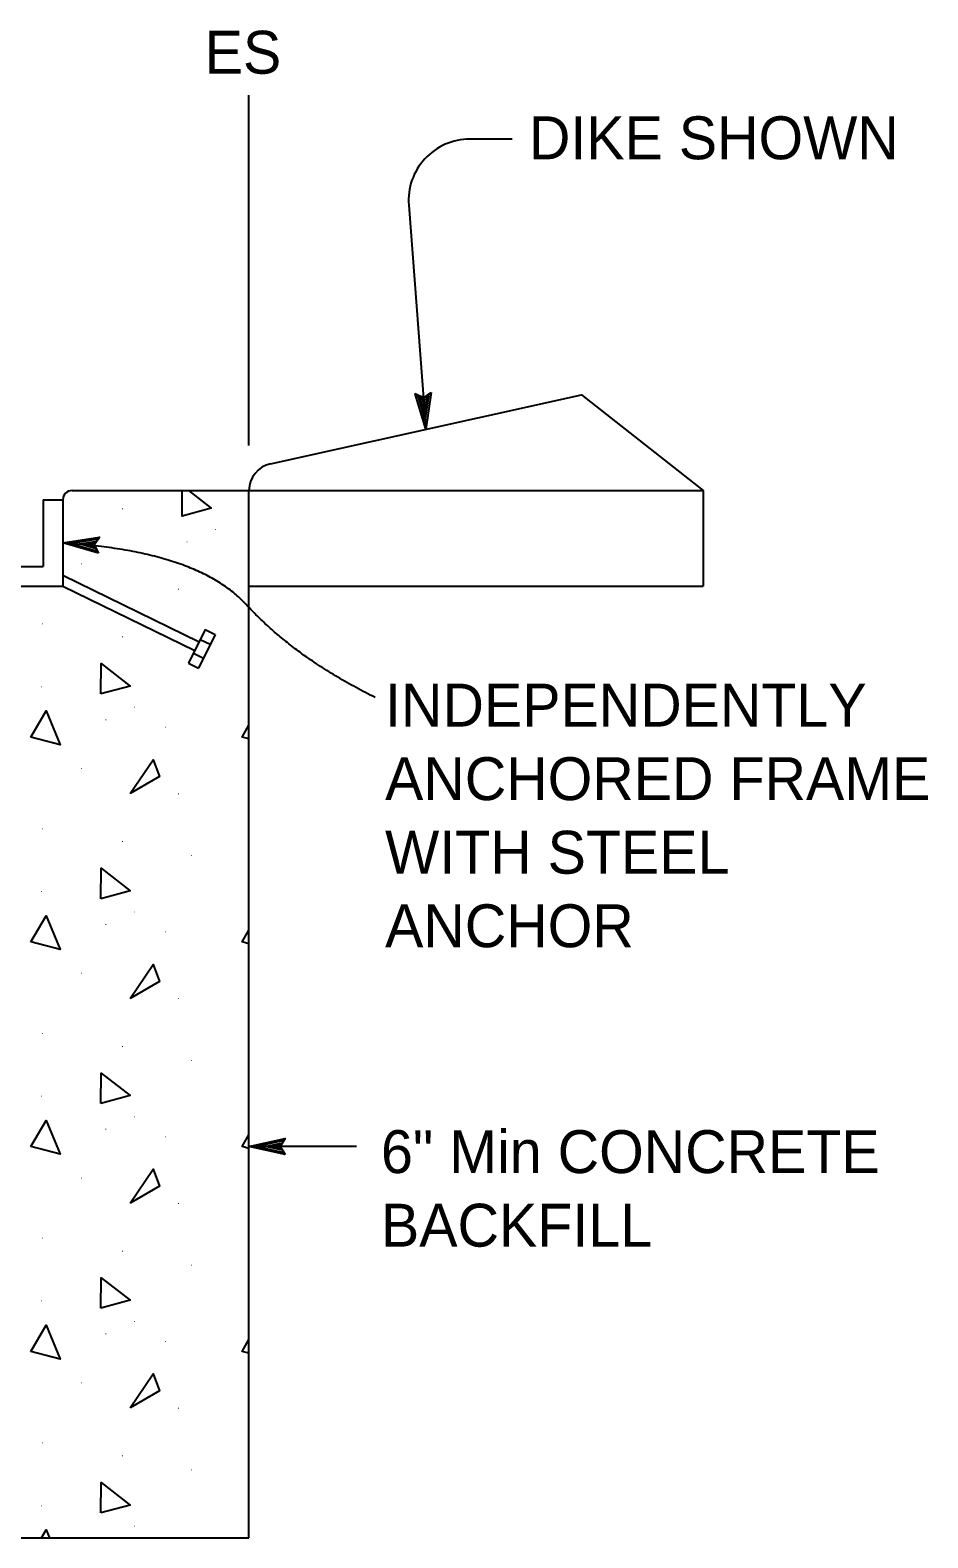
# Model space of a CAD drawing. Extents: x -893 to 867, y -474 to 712.
# Drawn here: x 245.2 to 391.6, y 118.4 to 364.4 of the extents above; entities that cross this region are included whole.
import ezdxf

# ---------------------------------------------------------------- set-up
doc = ezdxf.new("R2010")
doc.units = 0
for name, color, linetype in [('56 Stage 3 Anno', 7, 'Continuous'), ('57 Undefined', 7, 'Continuous'), ('60 Nongeo Data', 7, 'Continuous')]:
    doc.layers.add(name, color=color, linetype=linetype)

msp = doc.modelspace()

# ---------------------------------------------------------------- linework, layer by layer
at = {"layer": '56 Stage 3 Anno'}
for p, q in [((280.9, 296.59), (280.9, 353.77)), ((323.83, 346.57), (316.92, 346.57)), ((306.95, 335.81), (309.77, 299.25)), ((298.42, 182.22), (280.9, 182.22))]:
    msp.add_line(p, q, dxfattribs=at)
for points in [[(310.63, 305.24), (309.77, 299.25), (308.01, 305.04), (308.37, 304.85), (309.66, 300.61), (310.3, 305), (309.97, 304.77), (309.56, 301.96), (308.74, 304.67), (309.1, 304.49), (309.46, 303.31), (309.63, 304.53), (309.38, 304.35), (308.01, 305.04), (309.38, 304.35)], [(256.36, 279), (250.55, 280.69), (256.52, 281.63), (256.29, 281.29), (251.91, 280.61), (256.17, 279.37), (255.98, 279.73), (253.26, 280.52), (256.06, 280.96), (255.83, 280.62), (254.62, 280.43), (255.8, 280.09), (255.65, 280.37), (256.52, 281.63), (255.65, 280.37)], [(286.8, 180.9), (280.9, 182.22), (286.8, 183.53), (286.59, 183.18), (282.26, 182.22), (286.59, 181.25), (286.38, 181.6), (283.61, 182.22), (286.38, 182.83), (286.17, 182.48), (284.97, 182.22), (286.17, 181.95), (286.01, 182.22), (286.8, 183.53), (286.01, 182.22)]]:
    msp.add_lwpolyline(points, close=True, dxfattribs=at)
msp.add_arc((316.92, 336.57), 10, 90, 184.4048, dxfattribs=at)
msp.add_open_spline([(301.48, 255.47), (288.37, 262.01), (272.5, 279.3), (250.55, 280.69)], degree=2, dxfattribs=at)
at = {"layer": '60 Nongeo Data'}
for p, q in [((252.05, 289.23), (354.98, 289.23)), ((280.9, 118.37), (280.9, 289.23)), ((354.98, 289.23), (354.98, 273.66)), ((247.36, 287.73), (250.55, 287.73)), ((247.36, 287.73), (247.36, 276.85)), ((250.55, 287.73), (250.55, 273.66)), ((134.43, 276.85), (247.36, 276.85)), ((235.9, 273.66), (250.55, 273.66)), ((250.55, 275.43), (272.76, 264.54)), ((250.55, 273.66), (272.06, 263.12)), ((280.9, 273.66), (354.98, 273.66)), ((273.76, 266.58), (271.06, 261.08)), ((275.39, 265.78), (272.69, 260.28)), ((273.76, 266.58), (275.39, 265.78)), ((272.96, 264.95), (274.59, 264.15)), ((271.06, 261.08), (272.69, 260.28)), ((271.86, 262.71), (273.49, 261.91)), ((100.9, 118.37), (280.9, 118.37))]:
    msp.add_line(p, q, dxfattribs=at)
for points in [[(284.42, 293.62), (335.12, 304.87), (354.98, 289.23)], [(271.04, 289.23), (274.75, 286.36), (269.98, 285.06), (270.02, 289.23)], [(280.9, 248.72), (279.77, 249.02), (280.9, 250.94)], [(280.9, 215.31), (279.77, 215.61), (280.9, 217.53)], [(280.9, 181.91), (279.77, 182.21), (280.9, 184.13)], [(280.9, 148.5), (279.77, 148.8), (280.9, 150.72)], [(247.06, 118.37), (247.83, 119.67), (248.36, 118.37)]]:
    msp.add_lwpolyline(points, dxfattribs=at)
for points in [[(256.75, 256.06), (256.79, 261.01), (261.52, 257.35)], [(245.32, 249.02), (247.83, 253.29), (250.09, 247.76)], [(261.52, 239.79), (265.28, 245.32), (266.29, 242.56)], [(256.75, 222.65), (256.79, 227.61), (261.52, 223.95)], [(245.32, 215.61), (247.83, 219.88), (250.09, 214.35)], [(261.52, 206.39), (265.28, 211.92), (266.29, 209.15)], [(256.75, 189.25), (256.79, 194.2), (261.52, 190.54)], [(245.32, 182.21), (247.83, 186.48), (250.09, 180.95)], [(261.52, 172.98), (265.28, 178.51), (266.29, 175.75)], [(256.75, 155.84), (256.79, 160.8), (261.52, 157.14)], [(245.32, 148.8), (247.83, 153.07), (250.09, 147.54)], [(261.52, 139.58), (265.28, 145.11), (266.29, 142.34)], [(256.75, 122.44), (256.79, 127.39), (261.52, 123.73)]]:
    msp.add_lwpolyline(points, close=True, dxfattribs=at)
for centre, radius, start in [((285.4, 289.23), 4.5, 102.5158), ((252.05, 287.73), 1.5, 90)]:
    msp.add_arc(centre, radius, start, 180, dxfattribs=at)

# ---------------------------------------------------------------- texts
at = {"layer": '57 Undefined'}
for s, p in [('ES', (273.68, 357.25)), ('DIKE SHOWN', (326.56, 343.29)), ('INDEPENDENTLY', (303.1, 250.73)), ('ANCHORED FRAME', (303.1, 238.73)), ('WITH STEEL ', (303.1, 226.73)), ('ANCHOR', (303.1, 214.73)), ('6" Min CONCRETE', (302.43, 177.88)), ('BACKFILL', (302.43, 165.88))]:
    msp.add_text(s, height=7, dxfattribs=at).set_placement(p)
at = {"layer": '60 Nongeo Data'}
for p in [(260.09, 286.17), (275.23, 282.81), (270.59, 280.77), (253.43, 277.21), (269.22, 273.07), (247.02, 267.39), (260.09, 265.28), (246.86, 257.16), (262, 253.8), (257.36, 251.77), (267.11, 250.54), (253.43, 243.8), (269.22, 239.67), (247.02, 233.99), (260.09, 231.88), (271.31, 229.6), (246.86, 223.76), (262, 220.4), (257.36, 218.37), (267.11, 217.14), (253.43, 210.4), (269.22, 206.26), (247.02, 200.58), (260.09, 198.47), (271.31, 196.19), (246.86, 190.35), (262, 186.99), (257.36, 184.96), (267.11, 183.73), (253.43, 176.99), (269.22, 172.86), (247.02, 167.18), (260.09, 165.07), (271.31, 162.79), (246.86, 156.95), (262, 153.59), (257.36, 151.56), (267.11, 150.33), (253.43, 143.59), (269.22, 139.45), (247.02, 133.77), (260.09, 131.66), (271.31, 129.38), (246.86, 123.54), (262, 120.18)]:
    msp.add_text('.', height=1.02, dxfattribs=at).set_placement(p)

doc.saveas('drawing.dxf')
